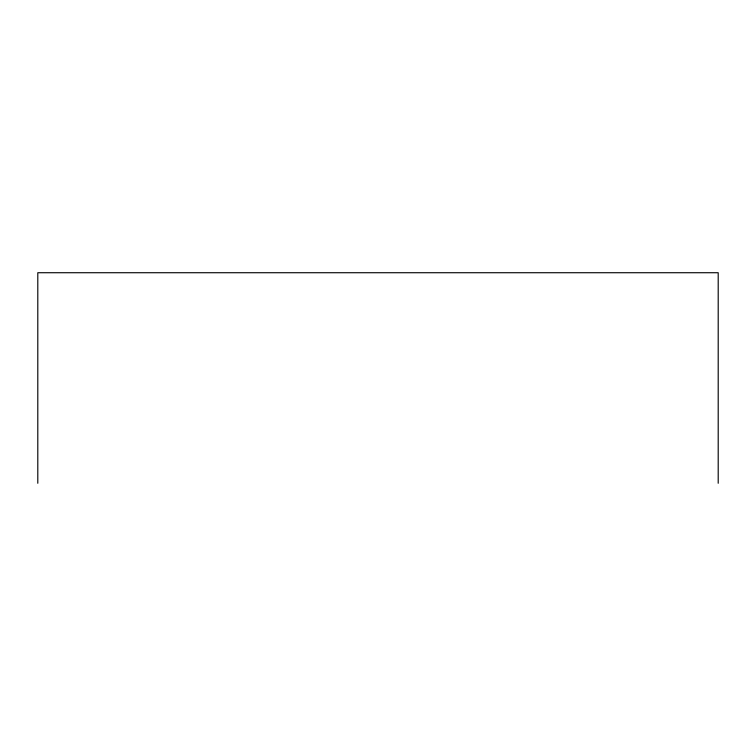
<?xml version="1.0" encoding="UTF-8"?>
<svg xmlns="http://www.w3.org/2000/svg" width="756" height="756" viewBox="0 0 756 756"><rect width="100%" height="100%" fill="white"/><g stroke="black" fill="none" stroke-linecap="round" stroke-linejoin="round"><path stroke-width="1.13" d="M718.2 483.273L718.2 272.727L37.8 272.727L37.8 483.273"/></g></svg>
